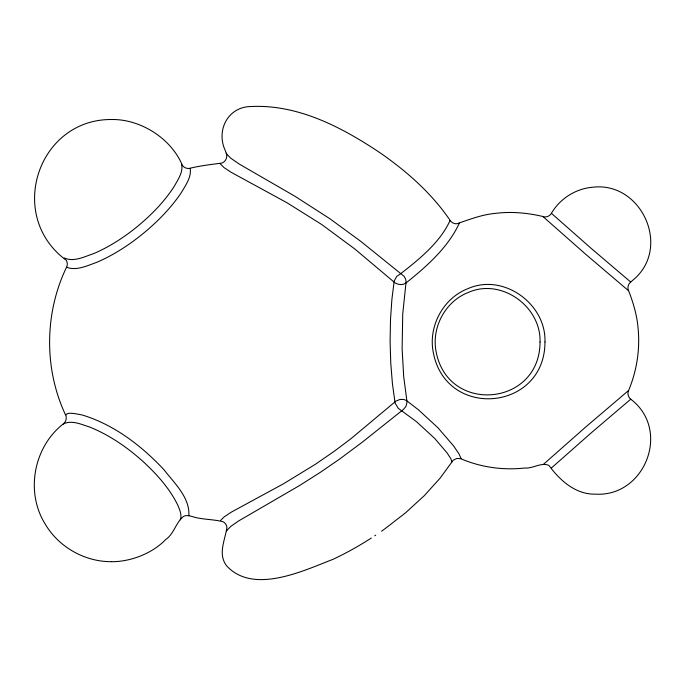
<?xml version="1.0" encoding="UTF-8"?>
<svg xmlns="http://www.w3.org/2000/svg" width="685" height="685" viewBox="0 0 685 685"><rect width="100%" height="100%" fill="white"/><g stroke="black" fill="none" stroke-linecap="round" stroke-linejoin="round"><path stroke-width="1.03" d="M226.572 153.919L230.742 158.192L239.433 164.169L294.841 196.201L329.827 218.703L360.593 241.214L404.116 276.329L405.623 279.086L406.094 281.826L402.72 314.107L402.121 348.939L403.696 376.596L407.036 402.035L406 406.316L403.508 409.382L362.502 442.013L339.7 459.019L320.434 472.265L299.482 485.579L238.491 521.02L230.982 526.243L226.812 530.481M384.328 529.231L405.546 512.825L424.229 495.726L440.155 478.104L453.162 460.26L456.809 458.436L461.116 458.71L459.044 453.941L453.573 445.901L437.998 427.834L418.603 409.938L406.385 400.494L403.636 399.432L399.98 399.458L395.981 401.059L350.754 438.854L334.229 451.287L315.194 464.413L283.282 483.91L231.753 511.892L224.286 516.781L220.493 520.54M371.321 538.042C359.017 545.962 346.216 553.12 332.97 559.345C303.292 570.759 253.108 594.974 226.461 565.639C217.65 553.685 225.151 540.045 226.923 527.476C226.675 525.13 225.271 522.929 223.19 521.79C213.266 519.11 202.435 519.787 192.485 516.618C189.642 515.891 186.406 514.769 183.631 516.37C175.788 522.39 174.067 534.009 165.487 539.737C151.984 553.754 130.116 561.786 111.929 561.683M226.427 531.277L226.769 530.55M449.309 219.234C450.713 221.974 453.616 224.038 456.784 223.772C469.371 219.56 481.983 214.516 495.409 213.386C511.918 211.288 528.7 212.966 544.78 216.948C547.546 217.042 550.132 215.535 551.348 213.42C559.996 198.393 576.376 188.247 593.672 187.151C641.588 182.022 671.48 247.542 633.531 279.626C631.501 281.466 628.77 283.093 628.179 286.005C627.897 287.152 627.888 288.359 628.154 289.507C633.068 302.034 637.041 315.049 638.103 328.543C640.15 349.744 636.707 371.39 628.393 390.972C627.991 392.137 627.888 393.395 628.085 394.611C628.385 396.632 629.609 398.439 631.27 399.603C671.214 430.6 644.602 497.122 595.53 494.142C575.494 494.707 559.474 479.928 548.933 465.406C541.167 461.973 532.802 468.848 524.719 468.018C503.201 470.432 480.913 467.298 461.082 458.83M188.837 515.745C190.096 497.515 174.093 482.865 163.749 469.49C141.221 445.49 113.856 424.529 82.012 414.93C79.554 414.69 64.33 410.469 66.051 416.429C66.299 417.593 66.257 418.818 65.948 419.965C65.58 421.301 64.852 422.534 63.859 423.51C33.95 446.175 25.148 491.419 44.859 523.477C58.251 546.878 84.649 561.863 111.544 561.683M65.546 414.913C43.754 368.504 44.422 312.565 66.873 266.533C67.609 264.496 67.361 262.149 66.282 260.283C5.763 215.878 37.983 118.993 111.544 119.515M451.886 461.793L450.807 458.608L447.082 452.913L434.701 438.434L416.471 421.669L398.25 408.311L395.108 403.123L392.445 383.917L390.758 363.067L390.099 341.464L390.51 319.39L391.897 299.302L394.209 280.91L396.786 276.355L400.836 273.58M180.258 519.769C182.227 514.949 179.607 509.666 177.809 505.196C169.64 488.405 156.865 474.328 143.276 461.716C127.461 447.485 109.66 435.129 89.863 427.123C81.643 424.546 71.608 419.631 63.251 424.049M551.459 467.958L590.787 433.237L630.757 399.184M405.957 282.991L403.559 284.224L400.973 284.583L398.182 284.249L395.082 282.922L354.77 248.946L321.625 224.457L287.066 202.794L231.119 172.269L224.038 167.602L220.236 163.809M406.162 282.845C426.849 266.311 448.187 247.362 459.318 223.199M628.582 390.501L585.529 427.175L543.171 464.576M401.025 273.443C419.871 258.716 440.01 242.43 450.113 220.45M383.711 529.668L381.554 531.183M375.68 535.182L374.789 535.773M111.963 119.515C140.202 119.13 171.096 138.053 182.433 165.487C184 167.542 186.645 168.741 189.223 168.441C199.926 165.744 210.946 164.537 221.837 163.073C224.397 162.208 226.29 159.802 226.649 157.139C227.06 154.81 226.024 152.567 225.228 150.452C215.912 130.578 227.754 106.946 250.761 106.526C298.283 104.154 342.389 127.496 380.937 153.389C406.719 171.438 430.822 192.605 448.863 218.583M66.625 267.236C76.403 271.149 87.603 265.532 96.91 262.269C113.633 255.077 129.02 245.033 143.122 233.568C157.584 221.649 170.916 208.146 181.371 192.545C185.584 185.335 191.757 176.927 190.156 168.279M628.547 290.731L585.538 254.126L543.119 216.708M630.722 282.04L590.795 248.047L551.416 213.318M64.236 257.928C73.655 262.398 84.546 256.592 93.554 253.647C109.857 246.694 124.816 236.882 138.456 225.622C152.164 214.131 164.802 201.116 174.461 186.003C178.006 179.41 183.589 171.858 181.516 163.989M226.529 153.851L226.204 153.14M540.028 342.012C540.054 406.205 448.118 414.836 436.174 351.962C431.19 327.824 445.181 301.349 468.283 292.469C501.309 277.648 541.27 306.615 540.028 342.012M544.969 341.935C545.012 410.957 446.175 420.23 433.331 352.638C427.971 326.694 443.007 298.232 467.846 288.685C503.338 272.767 546.288 303.892 544.969 341.935"/></g></svg>
